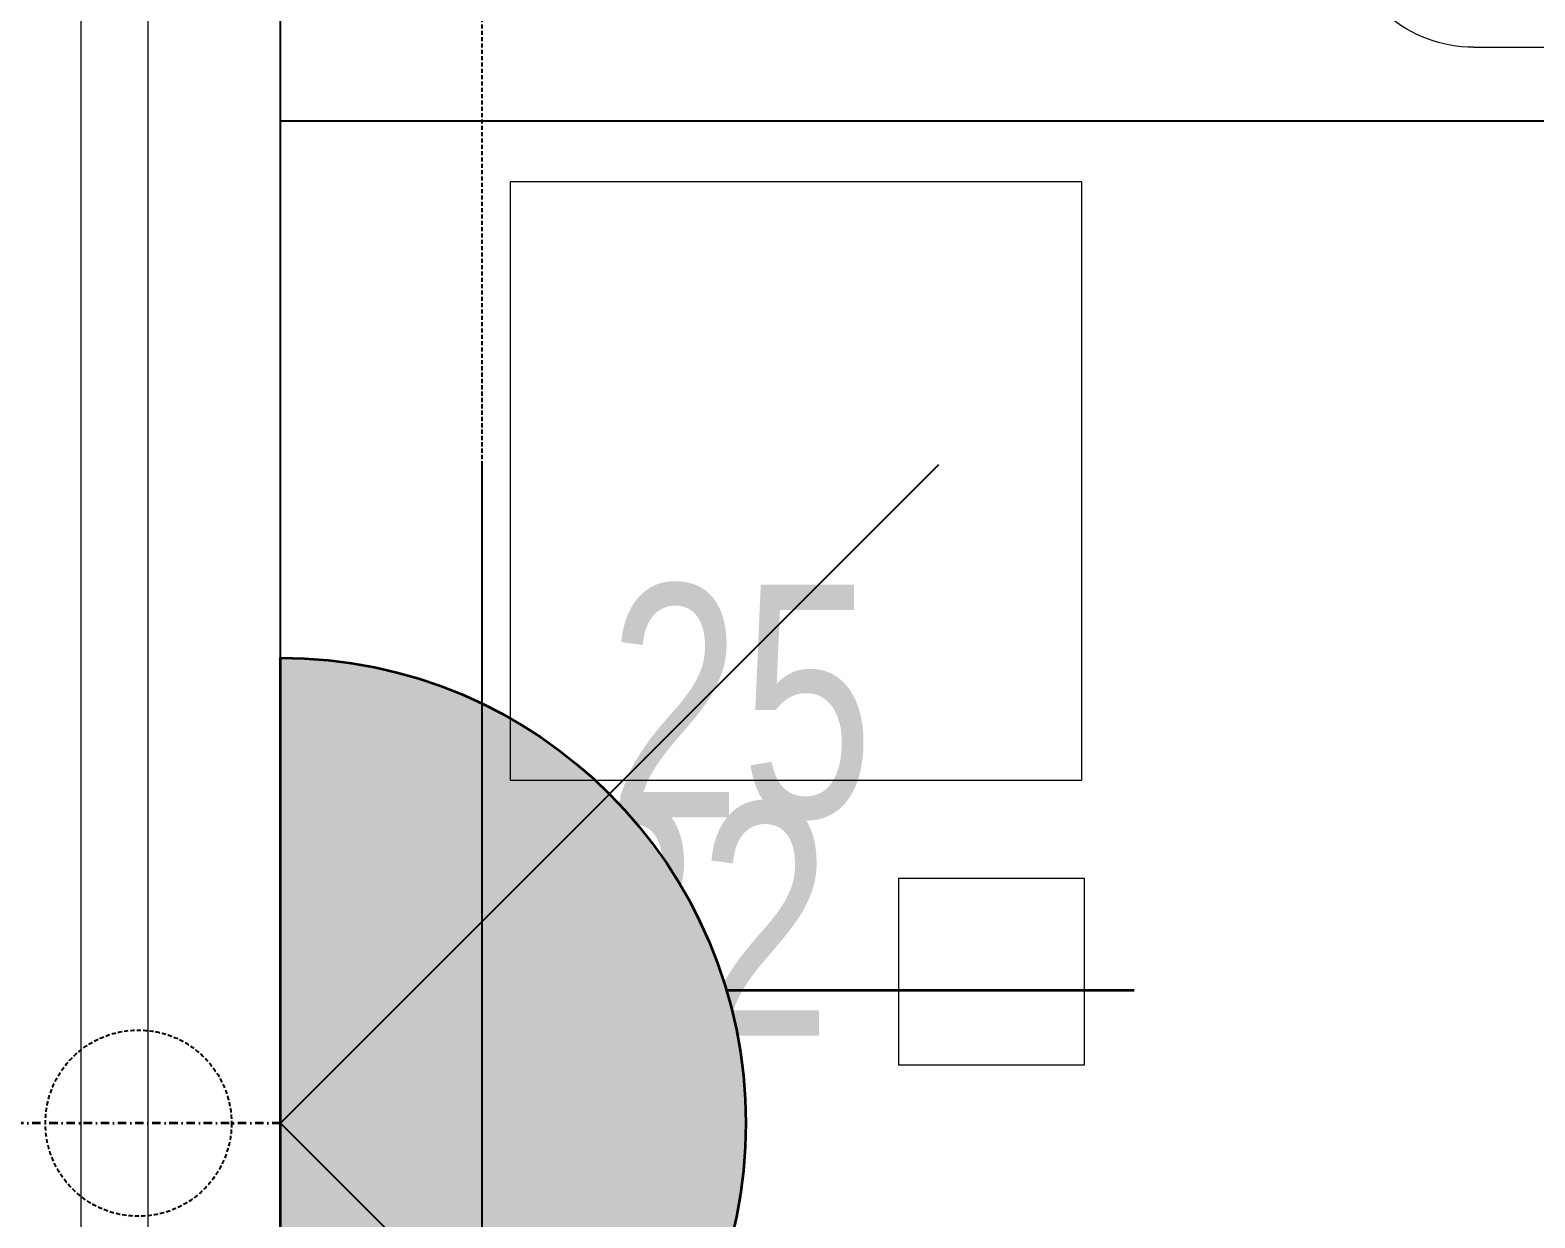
# Model space of a CAD drawing. Extents: x -178977 to 231842, y -29287 to 19916.
# Drawn here: x 25121 to 25687, y 2228 to 2674 of the extents above; entities that cross this region are included whole.
import ezdxf
from ezdxf.enums import TextEntityAlignment as Align

# ---------------------------------------------------------------- set-up
doc = ezdxf.new("R2010")
doc.units = 0
doc.header["$LTSCALE"] = 0.25
doc.linetypes.add('DASHDOT', pattern=[25.4, 12.7, -6.35, 0, -6.35])
doc.linetypes.add('HIDDEN', pattern=[9.525, 6.35, -3.175])
for name, color, linetype, lineweight in [('01-First Floor-FUR$0$72_EGR_EQP_TAG', 142, 'Continuous', 5), ('01-First Floor-FUR$0$Aluminum', 251, 'Continuous', 5), ('01-First Floor-FUR$0$LOADING', 253, 'Continuous', 5), ('01-First Floor-FUR$0$Walls', 251, 'Continuous', 5), ('E-LITE-CLNG-CNDT', 6, 'DASHDOT', 35), ('E-LITE-EXIT-NUMB', 6, 'Continuous', 25), ('E-POWR-CLNG-CNDT', 6, 'DASHDOT', 35), ('E-POWR-FLOR-CNDT', 6, 'HIDDEN', 25), ('E-POWR-WALL @ 100', 4, 'Continuous', 35)]:
    doc.layers.add(name, color=color, linetype=linetype, lineweight=lineweight)
doc.layers.add('01-First Floor-FUR$0$FALSE CEILING', color=251, linetype='Continuous')
doc.styles.add('01-First Floor-FUR$0$X3G_ENTITY_257CFD', font='swisscl.ttf', dxfattribs={"height": 200})
doc.styles.add('DC_SIMPLEX', font='SIMPLEX.shx', dxfattribs={"width": 0.7})

# ---------------------------------------------------------------- blocks, each defined once
blk = doc.blocks.new('01-First Floor-FUR$0$D.110.51.53')
blk.add_lwpolyline([(285914, 4547), (286139, 4547), (286139, 4332), (285914, 4332), (285914, 4547)])
blk = doc.blocks.new('01-First Floor-FUR$0$D.111.03.06')
blk.add_lwpolyline([(292372, 3690), (292442, 3690), (292442, 3620), (292372, 3620), (292372, 3690)])
blk = doc.blocks.new('01-First Floor-FUR$0$GF21018-P')
at = {"color": 0}
blk.add_line((0.22049, 0.47563), (0.22049, 0.0675), dxfattribs=at)
blk.add_arc((0.17049, 0.47563), 0.05, 0, 80.3671, dxfattribs=at)
blk = doc.blocks.new('01-First Floor-FUR$0$A$C37be4daf')
at = {"layer": '01-First Floor-FUR$0$Aluminum'}
for p, q in [((291.01, 573.24), (1341.01, 573.24)), ((1391.01, 548.24), (241.01, 548.24)), ((1416.01, 498.24), (216.01, 498.24))]:
    blk.add_line(p, q, dxfattribs=at)
blk = doc.blocks.new('01-First Floor-FUR')
at = {"layer": '01-First Floor-FUR$0$FALSE CEILING', "linetype": 'Continuous'}
blk.add_line((25215.56, 2640), (29215.56, 2640), dxfattribs=at)
at = {"layer": '01-First Floor-FUR$0$FALSE CEILING'}
blk.add_lwpolyline([(29215.56, 1440), (25215.56, 1440), (25215.56, 5010), (29215.56, 5010)], close=True, dxfattribs=at)
at = {"layer": '01-First Floor-FUR$0$Walls'}
blk.add_line((25215.56, 1440), (25215.56, 3930), dxfattribs=at)
at = {"rotation": 90}
blk.add_blockref('01-First Floor-FUR$0$A$C37be4daf', (25713.8, 1863.99), dxfattribs=at)
at = {"layer": '01-First Floor-FUR$0$LOADING', "extrusion": (7.77426e-06, 2.24021e-05, 1), "xscale": -1000, "yscale": 1000.000000000001, "zscale": 1000, "rotation": 90.00141075505213}
blk.add_blockref('01-First Floor-FUR$0$GF21018-P', (26140.04, 2888.17, 0.17), dxfattribs=at)
at = {"layer": '01-First Floor-FUR$0$LOADING', "xscale": -1, "rotation": 270}
for name, p in [('01-First Floor-FUR$0$D.110.51.53', (20969.95, -283521.89, -0.1)), ('01-First Floor-FUR$0$D.111.03.06', (21827.95, -290086.89, -0.1))]:
    blk.add_blockref(name, p, dxfattribs=at)
at = {"layer": '01-First Floor-FUR$0$72_EGR_EQP_TAG', "char_height": 87.473, "attachment_point": 2, "style": '01-First Floor-FUR$0$X3G_ENTITY_257CFD'}
for s, insert in [('25', (25388.75, 2465.58, -0.21)), ('22', (25372.76, 2383.47, -0.31))]:
    blk.add_mtext(s, dxfattribs=dict(at, insert=insert))
blk = doc.blocks.new('*U180')
h = blk.add_hatch(color=253)
edge = h.paths.add_edge_path()
edge.add_line((-1.75, 0), (1.75, 0))
edge.add_arc((0, 0), 1.75, 180, 360, ccw=False)
blk.add_line((-0.5, -1.6771), (-0.5, -3.2113))
blk.add_lwpolyline([(-1.75, 0, 1), (1.75, 0)], format="xyb", close=True)
at = {"layer": 'Defpoints'}
for p, q in [((-2.4749, -2.4749), (0, 0)), ((2.4749, -2.4749), (0, 0)), ((2.4749, -0.7582), (-2.4749, -0.7582))]:
    blk.add_line(p, q, dxfattribs=at)
at = {"layer": 'E-LITE-EXIT-NUMB', "style": 'DC_SIMPLEX', "width": 0.7, "flags": 8}
blk.add_attdef('TYPE', text='', height=2, rotation=360, dxfattribs=at).set_placement((-2.682, 5.2383), align=Align.RIGHT)
blk.add_attdef('CIRCUIT', (2.682, 5.2383), '', height=2, rotation=360, dxfattribs=at)

msp = doc.modelspace()

# ---------------------------------------------------------------- linework, layer by layer
at = {"layer": 'E-POWR-CLNG-CNDT'}
msp.add_lwpolyline([(25215.56, 2263.12), (23515.56, 2263.12)], dxfattribs=at)
at = {"layer": 'E-POWR-FLOR-CNDT'}
msp.add_lwpolyline([(25291.38, 2338.93), (25291.38, 3341.62)], dxfattribs=at)
msp.add_circle((25162.08, 2263.12), 35, dxfattribs=at)

# ---------------------------------------------------------------- block references
at = {"layer": 'E-LITE-CLNG-CNDT'}
msp.add_blockref('01-First Floor-FUR', (0, 0), dxfattribs=at)
at = {"layer": 'E-POWR-WALL @ 100', "xscale": -100, "yscale": 100, "zscale": 100, "rotation": 90}
msp.add_blockref('*U180', (25215.56, 2263.12), dxfattribs=at)

doc.saveas('drawing.dxf')
